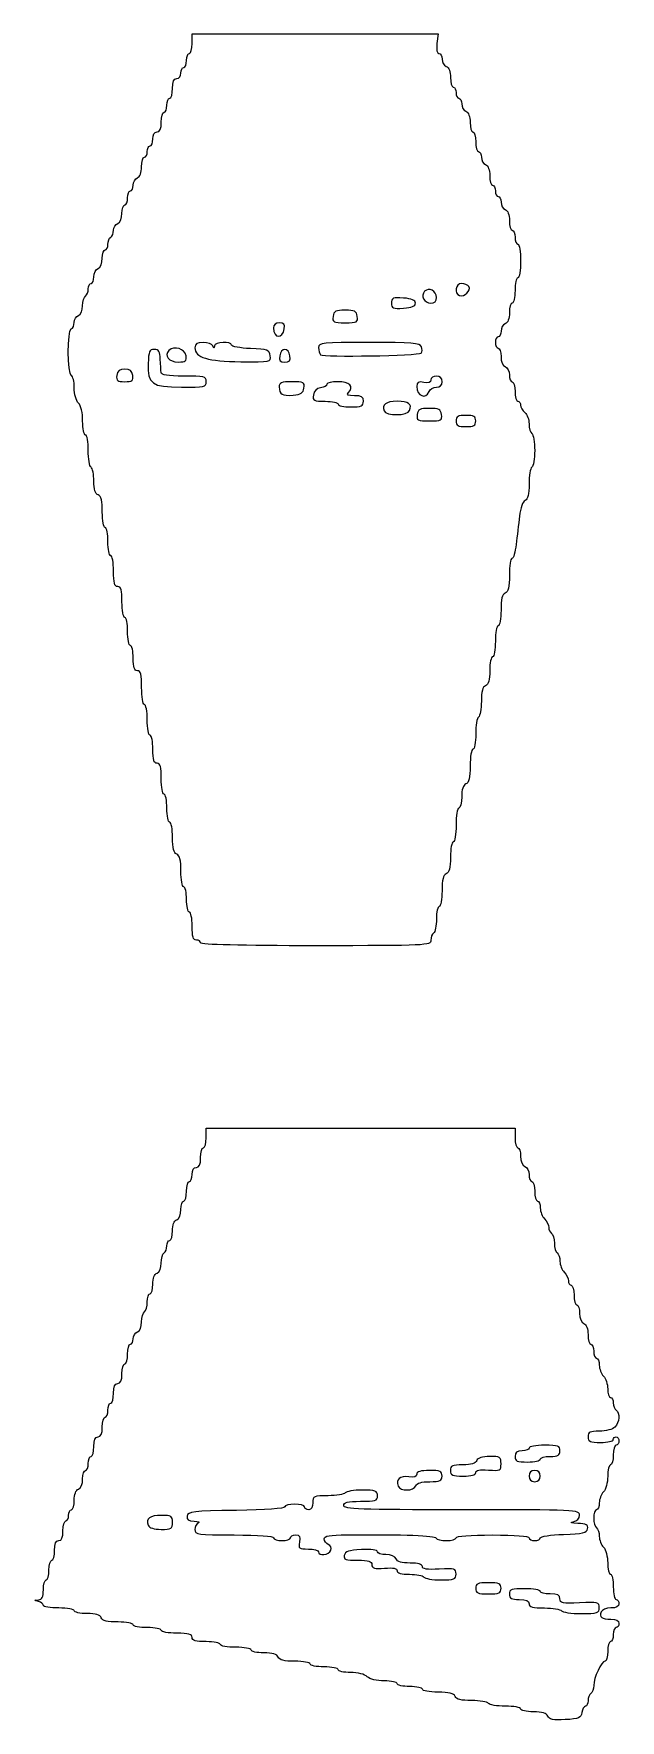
# Model space of a CAD drawing. Extents: x 131.6 to 142.9, y 41.7 to 74.4.
import ezdxf

# ---------------------------------------------------------------- set-up
doc = ezdxf.new("R2010")
doc.units = 0
doc.layers.add('Image', color=7, linetype='CONTINUOUS')

msp = doc.modelspace()

# ---------------------------------------------------------------- linework, layer by layer
at = {"layer": 'Image', "color": 1}
for p, q in [((134.630941, 74.227222), (134.630941, 74.41747)), ((134.630941, 74.41747), (137.011728, 74.41747)), ((137.011728, 74.41747), (139.392514, 74.41747)), ((139.392514, 74.41747), (139.370316, 74.227222)), ((139.360108, 69.309634), (139.360108, 69.309634)), ((139.988436, 69.520139), (139.988436, 69.520139)), ((137.828308, 68.941019), (137.828308, 68.941019)), ((138.952433, 69.199215), (138.952433, 69.199215)), ((136.415031, 68.700674), (136.415031, 68.700671)), ((134.512542, 68.180024), (134.512542, 68.180024)), ((136.143246, 68.180037), (136.143246, 68.180024)), ((136.523743, 68.180024), (136.523743, 68.180024)), ((139.06346, 68.232036), (139.063471, 68.232036)), ((133.479762, 67.799527), (133.479762, 67.799527)), ((134.902837, 67.677223), (134.902848, 67.677223)), ((136.795529, 67.554919), (136.795529, 67.554919)), ((139.216696, 67.486974), (139.216696, 67.486975)), ((137.946831, 67.296726), (137.946831, 67.296726)), ((138.840924, 67.118799), (138.840924, 67.118794)), ((139.459015, 67.03853), (139.459015, 67.03853)), ((140.121106, 66.916226), (140.121106, 66.916226)), ((134.794024, 56.805854), (134.794133, 56.805854)), ((134.902848, 53.028054), (134.902848, 53.218302)), ((134.902848, 53.218302), (137.892475, 53.218302)), ((137.892475, 53.218302), (140.8821, 53.218302)), ((140.8821, 53.218302), (140.8821, 53.028054)), ((141.371312, 46.804194), (141.371312, 46.804194)), ((140.121106, 46.546392), (140.121106, 46.546392)), ((141.371312, 46.478055), (141.371312, 46.478055)), ((138.959952, 46.287849), (138.959952, 46.287804)), ((134.250565, 45.581165), (134.250565, 45.581165)), ((137.314996, 45.039664), (137.314996, 45.039656)), ((139.740606, 44.580392), (139.740606, 44.580392)), ((140.610315, 44.303781), (140.610315, 44.303781)), ((142.512807, 43.927742), (142.512807, 43.927742)), ((141.515703, 41.828035), (141.51569, 41.828035))]:
    msp.add_line(p, q, dxfattribs=at)
for points in [[(134.576585, 74.036973), (134.60648, 74.036973), (134.630941, 74.122584), (134.630941, 74.227222)], [(139.370316, 74.227222), (139.356716, 74.110773), (139.371374, 74.036973), (139.408411, 74.036973)], [(134.46787, 73.76519), (134.497768, 73.76519), (134.522229, 73.826341), (134.522229, 73.90108)], [(134.522229, 73.90108), (134.522229, 73.975823), (134.546676, 74.036973), (134.576585, 74.036973)], [(139.408411, 74.036973), (139.441576, 74.036973), (139.468714, 73.987284), (139.468714, 73.926554)], [(139.468714, 73.926554), (139.468714, 73.865822), (139.505404, 73.802055), (139.550248, 73.784846)], [(134.250443, 73.357512), (134.250443, 73.490386), (134.275023, 73.547761), (134.33198, 73.547761)], [(134.33198, 73.547761), (134.377277, 73.547761), (134.413514, 73.596079), (134.413514, 73.656476)], [(134.413514, 73.656476), (134.413514, 73.716269), (134.437961, 73.76519), (134.46787, 73.76519)], [(139.550248, 73.784846), (139.600556, 73.765532), (139.631785, 73.682921), (139.631785, 73.569124)], [(139.631785, 73.569124), (139.631785, 73.467685), (139.656259, 73.38469), (139.686141, 73.38469)], [(134.196087, 73.167264), (134.225983, 73.167264), (134.250443, 73.252875), (134.250443, 73.357512)], [(139.686141, 73.38469), (139.716036, 73.38469), (139.740497, 73.335769), (139.740497, 73.275978)], [(139.740497, 73.275978), (139.740497, 73.216185), (139.764945, 73.167264), (139.794856, 73.167264)], [(134.033017, 72.70523), (134.033017, 72.809867), (134.057491, 72.895479), (134.087373, 72.895479)], [(134.087373, 72.895479), (134.117271, 72.895479), (134.141731, 72.956632), (134.141731, 73.031371)], [(134.141731, 73.031371), (134.141731, 73.106113), (134.166179, 73.167264), (134.196087, 73.167264)], [(139.794856, 73.167264), (139.824751, 73.167264), (139.849212, 73.117575), (139.849212, 73.056845)], [(139.849212, 73.056845), (139.849212, 72.996113), (139.885902, 72.932346), (139.930746, 72.915137)], [(139.930746, 72.915137), (139.981054, 72.895822), (140.012282, 72.813212), (140.012282, 72.699414)], [(133.95148, 72.514981), (134.008426, 72.514981), (134.033017, 72.572359), (134.033017, 72.70523)], [(140.012282, 72.699414), (140.012282, 72.597976), (140.03673, 72.514981), (140.066638, 72.514981)], [(133.761231, 72.134484), (133.761231, 72.194277), (133.785705, 72.243199), (133.81559, 72.243199)], [(133.81559, 72.243199), (133.845485, 72.243199), (133.869946, 72.304349), (133.869946, 72.379089)], [(133.869946, 72.379089), (133.869946, 72.463644), (133.900749, 72.514981), (133.95148, 72.514981)], [(140.066638, 72.514981), (140.096536, 72.514981), (140.120997, 72.42937), (140.120997, 72.324733)], [(140.120997, 72.324733), (140.120997, 72.220095), (140.145445, 72.134484), (140.175353, 72.134484)], [(133.652519, 71.841336), (133.652519, 71.942775), (133.676967, 72.025769), (133.706875, 72.025769)], [(133.706875, 72.025769), (133.736771, 72.025769), (133.761231, 72.074691), (133.761231, 72.134484)], [(140.175353, 72.134484), (140.205248, 72.134484), (140.229709, 72.084795), (140.229709, 72.024065)], [(140.229709, 72.024065), (140.229709, 71.963333), (140.266401, 71.899566), (140.311246, 71.882357)], [(140.311246, 71.882357), (140.361554, 71.863043), (140.39278, 71.780432), (140.39278, 71.666634)], [(133.489449, 71.483908), (133.489449, 71.544638), (133.526138, 71.608408), (133.570983, 71.625616)], [(133.570983, 71.625616), (133.621291, 71.644931), (133.652519, 71.727539), (133.652519, 71.841336)], [(140.39278, 71.666634), (140.39278, 71.565196), (140.417227, 71.482201), (140.447138, 71.482201)], [(133.326378, 71.101704), (133.356273, 71.101704), (133.380734, 71.162855), (133.380734, 71.237597)], [(133.380734, 71.237597), (133.380734, 71.312336), (133.405181, 71.373487), (133.43509, 71.373487)], [(133.43509, 71.373487), (133.464988, 71.373487), (133.489449, 71.423178), (133.489449, 71.483908)], [(140.447138, 71.482201), (140.477034, 71.482201), (140.501494, 71.43328), (140.501494, 71.373487)], [(140.501494, 71.373487), (140.501494, 71.313696), (140.525942, 71.264775), (140.55585, 71.264775)], [(140.55585, 71.264775), (140.585748, 71.264775), (140.610206, 71.215086), (140.610206, 71.154354)], [(133.190485, 70.740863), (133.23815, 70.759145), (133.272019, 70.840603), (133.272019, 70.936927)], [(133.272019, 70.936927), (133.272019, 71.027555), (133.296467, 71.101704), (133.326378, 71.101704)], [(140.610206, 71.154354), (140.610206, 71.093624), (140.646899, 71.029856), (140.691743, 71.012648)], [(140.691743, 71.012648), (140.742051, 70.993333), (140.773277, 70.910723), (140.773277, 70.796925)], [(133.054593, 70.476599), (133.084491, 70.495067), (133.108949, 70.555054), (133.108949, 70.609883)], [(133.108949, 70.609883), (133.108949, 70.664713), (133.145641, 70.723654), (133.190485, 70.740863)], [(140.773277, 70.796925), (140.773277, 70.695487), (140.797751, 70.612492), (140.827636, 70.612492)], [(140.827636, 70.612492), (140.857531, 70.612492), (140.881992, 70.551342), (140.881992, 70.476599)], [(132.945881, 70.231995), (132.975776, 70.231995), (133.000237, 70.279472), (133.000237, 70.3375)], [(133.000237, 70.3375), (133.000237, 70.395529), (133.024684, 70.458124), (133.054593, 70.476599)], [(140.881992, 70.476599), (140.881992, 70.40186), (140.906466, 70.340707), (140.936348, 70.340707)], [(140.936348, 70.340707), (140.966547, 70.340707), (140.990706, 70.195758), (140.990706, 70.014568)], [(132.809988, 69.871153), (132.85765, 69.889436), (132.891522, 69.970893), (132.891522, 70.067218)], [(132.891522, 70.067218), (132.891522, 70.157845), (132.91597, 70.231995), (132.945881, 70.231995)], [(140.990706, 70.014568), (140.990706, 69.833376), (140.96655, 69.688427), (140.936348, 69.688427)], [(132.674095, 69.579712), (132.703991, 69.579712), (132.728451, 69.638246), (132.728451, 69.709789)], [(132.728451, 69.709789), (132.728451, 69.78133), (132.765144, 69.853945), (132.809988, 69.871153)], [(140.936348, 69.688427), (140.906452, 69.688427), (140.881992, 69.578352), (140.881992, 69.44382)], [(132.511025, 69.147465), (132.511025, 69.23219), (132.535499, 69.316629), (132.565381, 69.335108)], [(132.565381, 69.335108), (132.595279, 69.353576), (132.619739, 69.416179), (132.619739, 69.474207)], [(132.619739, 69.474207), (132.619739, 69.532235), (132.644213, 69.579712), (132.674095, 69.579712)], [(138.721415, 69.297465), (138.51718, 69.312229), (138.490399, 69.300852), (138.490399, 69.199215)], [(138.952433, 69.199215), (138.952433, 69.256278), (138.883096, 69.285765), (138.721415, 69.297465)], [(139.13181, 69.427513), (139.04726, 69.342963), (139.121491, 69.199215), (139.24969, 69.199215)], [(139.360108, 69.309634), (139.360108, 69.43784), (139.21636, 69.512064), (139.13181, 69.427513)], [(139.24969, 69.199215), (139.32444, 69.199215), (139.360108, 69.234883), (139.360108, 69.309634)], [(139.846111, 69.579712), (139.727104, 69.579712), (139.69624, 69.387791), (139.808553, 69.346154)], [(139.808553, 69.346154), (139.898808, 69.312692), (140.035145, 69.44456), (139.988436, 69.520139)], [(139.988436, 69.520139), (139.968195, 69.552905), (139.904139, 69.579712), (139.846111, 69.579712)], [(140.881992, 69.44382), (140.881992, 69.309287), (140.857544, 69.199215), (140.827636, 69.199215)], [(132.347954, 68.824951), (132.347954, 68.883191), (132.384644, 68.944921), (132.429491, 68.96213)], [(132.429491, 68.96213), (132.475425, 68.979751), (132.511025, 69.060679), (132.511025, 69.147465)], [(137.358715, 68.941019), (137.34284, 68.829267), (137.363107, 68.818718), (137.593512, 68.818718)], [(137.593512, 69.063322), (137.409415, 69.063322), (137.373421, 69.044563), (137.358715, 68.941019)], [(137.828308, 68.941019), (137.813598, 69.044574), (137.777606, 69.063322), (137.593512, 69.063322)], [(137.593512, 68.818718), (137.823927, 68.818718), (137.844181, 68.829275), (137.828308, 68.941019)], [(138.490399, 69.199215), (138.490399, 69.097578), (138.51718, 69.086188), (138.721415, 69.100965)], [(138.721415, 69.100965), (138.883096, 69.112659), (138.952433, 69.14215), (138.952433, 69.199215)], [(140.773277, 69.014782), (140.773277, 68.900985), (140.742051, 68.818366), (140.691743, 68.799059)], [(140.827636, 69.199215), (140.797738, 69.199215), (140.773277, 69.11622), (140.773277, 69.014782)], [(132.291847, 67.795619), (132.215279, 67.821151), (132.213146, 68.674086), (132.289465, 68.699565)], [(132.289465, 68.699565), (132.321633, 68.710281), (132.347954, 68.766714), (132.347954, 68.824951)], [(136.319906, 68.818718), (136.247058, 68.818718), (136.207413, 68.783594), (136.207413, 68.719062)], [(136.207413, 68.719062), (136.207413, 68.512417), (136.385014, 68.496685), (136.415031, 68.700674)], [(136.415031, 68.700671), (136.428075, 68.789397), (136.404448, 68.818718), (136.319906, 68.818718)], [(140.610206, 68.657351), (140.610206, 68.596621), (140.585759, 68.546932), (140.55585, 68.546932)], [(140.691743, 68.799059), (140.646899, 68.781861), (140.610206, 68.718083), (140.610206, 68.657351)], [(133.897235, 68.302325), (133.804099, 68.302325), (133.787359, 68.263381), (133.780403, 68.030542)], [(134.014856, 68.112076), (134.007791, 68.263119), (133.983545, 68.302325), (133.897235, 68.302325)], [(134.18272, 68.283405), (134.083563, 68.184244), (134.183779, 68.05772), (134.361354, 68.05772)], [(134.512542, 68.180024), (134.493572, 68.313567), (134.27987, 68.380552), (134.18272, 68.283405)], [(134.843962, 68.438231), (134.72314, 68.438231), (134.685421, 68.413069), (134.685421, 68.332485)], [(134.685421, 68.332485), (134.685421, 68.145377), (134.93482, 68.069751), (135.5725, 68.063499)], [(135.029919, 68.370286), (135.014838, 68.407656), (134.931158, 68.438231), (134.843962, 68.438231)], [(135.061627, 68.370286), (135.058187, 68.31593), (135.051864, 68.31593), (135.029919, 68.370286)], [(135.392059, 68.386346), (135.392059, 68.464861), (135.066601, 68.449031), (135.061627, 68.370286)], [(135.758968, 68.318399), (135.557167, 68.327236), (135.392059, 68.357816), (135.392059, 68.386346)], [(136.143246, 68.180024), (136.12745, 68.291152), (136.092351, 68.303796), (135.758968, 68.318399)], [(136.424839, 68.302325), (136.379995, 68.302325), (136.335487, 68.247289), (136.325933, 68.180024)], [(136.523743, 68.180024), (136.514192, 68.247289), (136.469684, 68.302325), (136.424839, 68.302325)], [(138.057239, 68.438218), (137.143048, 68.438218), (137.077111, 68.431524), (137.077111, 68.338565)], [(137.077111, 68.338565), (137.077111, 68.283754), (137.094918, 68.221093), (137.116706, 68.199315)], [(139.069556, 68.35434), (139.042193, 68.42565), (138.890497, 68.438218), (138.057239, 68.438218)], [(139.063471, 68.232036), (139.084532, 68.253176), (139.087283, 68.308204), (139.069556, 68.35434)], [(140.55585, 68.546932), (140.525955, 68.546932), (140.501494, 68.498011), (140.501494, 68.438218)], [(140.501494, 68.438218), (140.501494, 68.378427), (140.525942, 68.329506), (140.55585, 68.329506)], [(140.55585, 68.329506), (140.585748, 68.329506), (140.610206, 68.255356), (140.610206, 68.164729)], [(133.780403, 68.030542), (133.768417, 67.629265), (133.843932, 67.575703), (134.427214, 67.571739)], [(134.028455, 67.853883), (134.025809, 67.891253), (134.019777, 68.007442), (134.014856, 68.112076)], [(134.361354, 68.05772), (134.505062, 68.05772), (134.527351, 68.075739), (134.512542, 68.180024)], [(135.5725, 68.063499), (136.152731, 68.05781), (136.160383, 68.059371), (136.143246, 68.180037)], [(136.325933, 68.180024), (136.312571, 68.085893), (136.335352, 68.05772), (136.424839, 68.05772)], [(136.424839, 68.05772), (136.514329, 68.05772), (136.537113, 68.085893), (136.523743, 68.180024)], [(137.116706, 68.199315), (137.166818, 68.149203), (139.011829, 68.180212), (139.06346, 68.232036)], [(140.610206, 68.164729), (140.610206, 68.068404), (140.644078, 67.986955), (140.691743, 67.968664)], [(140.691743, 67.968664), (140.736587, 67.951466), (140.773277, 67.878841), (140.773277, 67.8073)], [(132.348076, 67.560097), (132.348076, 67.679327), (132.322782, 67.785311), (132.291847, 67.795619)], [(133.173237, 67.799527), (133.158394, 67.694979), (133.180646, 67.677223), (133.3265, 67.677223)], [(133.3265, 67.921828), (133.226958, 67.921828), (133.185961, 67.889112), (133.173237, 67.799527)], [(133.479762, 67.799527), (133.467036, 67.889112), (133.426039, 67.921828), (133.3265, 67.921828)], [(133.3265, 67.677223), (133.472359, 67.677223), (133.494608, 67.694977), (133.479762, 67.799527)], [(134.467992, 67.785935), (134.158844, 67.785935), (134.031784, 67.805567), (134.028455, 67.853883)], [(134.427214, 67.571739), (134.867676, 67.568749), (134.902837, 67.576554), (134.902837, 67.677223)], [(134.902848, 67.677223), (134.902848, 67.776876), (134.86661, 67.785935), (134.467992, 67.785935)], [(136.564513, 67.677223), (136.359889, 67.677223), (136.316125, 67.659655), (136.316125, 67.577568)], [(136.795529, 67.554919), (136.811377, 67.666444), (136.791004, 67.677223), (136.564513, 67.677223)], [(137.240193, 67.626645), (137.240193, 67.59883), (137.185157, 67.568254), (137.117889, 67.5587)], [(137.451804, 67.677223), (137.335416, 67.677223), (137.240193, 67.654469), (137.240193, 67.626645)], [(137.659928, 67.466419), (137.771169, 67.57766), (137.672866, 67.677223), (137.451804, 67.677223)], [(139.115504, 67.66392), (139.00813, 67.684452), (138.979611, 67.667651), (138.979611, 67.583905)], [(139.251396, 67.711939), (139.251396, 67.662319), (139.206626, 67.6465), (139.115504, 67.66392)], [(139.360108, 67.785935), (139.300315, 67.785935), (139.251396, 67.752637), (139.251396, 67.711939)], [(139.358402, 67.568509), (139.432586, 67.568509), (139.468823, 67.604188), (139.468823, 67.677223)], [(139.468823, 67.677223), (139.468823, 67.749698), (139.432586, 67.785935), (139.360108, 67.785935)], [(140.773277, 67.8073), (140.773277, 67.735757), (140.797751, 67.677223), (140.827636, 67.677223)], [(140.827636, 67.677223), (140.857531, 67.677223), (140.881992, 67.591612), (140.881992, 67.486975)], [(132.429612, 67.26178), (132.384395, 67.306997), (132.348076, 67.439879), (132.348076, 67.560097)], [(136.316125, 67.577568), (136.316125, 67.431417), (136.371446, 67.398384), (136.585968, 67.416442)], [(136.585968, 67.416442), (136.737852, 67.429221), (136.781802, 67.458267), (136.795529, 67.554919)], [(136.978215, 67.419027), (136.962367, 67.307505), (136.98274, 67.296726), (137.209234, 67.296726)], [(137.117889, 67.5587), (137.039292, 67.547535), (136.989378, 67.497627), (136.978215, 67.419027)], [(137.772889, 67.405438), (137.644333, 67.405438), (137.614858, 67.421339), (137.659928, 67.466419)], [(137.946831, 67.296726), (137.946831, 67.38279), (137.910594, 67.405438), (137.772889, 67.405438)], [(138.979611, 67.583905), (138.979611, 67.40062), (139.1559, 67.328542), (139.216696, 67.486974)], [(139.216696, 67.486975), (139.233894, 67.531819), (139.297672, 67.568509), (139.358402, 67.568509)], [(140.881992, 67.486975), (140.881992, 67.382337), (140.906466, 67.296726), (140.936348, 67.296726)], [(132.511146, 66.912344), (132.511146, 67.078003), (132.480029, 67.211363), (132.429612, 67.26178)], [(137.209234, 67.296726), (137.345846, 67.296726), (137.457619, 67.272252), (137.457619, 67.242367)], [(137.457619, 67.242367), (137.457619, 67.212472), (137.567691, 67.188011), (137.702224, 67.188011)], [(137.702224, 67.188011), (137.910594, 67.188011), (137.946831, 67.204124), (137.946831, 67.296726)], [(138.599114, 67.296726), (138.381266, 67.296726), (138.297462, 67.235533), (138.34514, 67.111285)], [(138.34514, 67.111285), (138.383933, 67.010195), (138.801679, 67.016522), (138.840924, 67.118799)], [(138.840924, 67.118794), (138.890253, 67.247341), (138.823144, 67.296726), (138.599114, 67.296726)], [(138.989419, 67.03853), (138.973544, 66.926778), (138.993811, 66.916226), (139.224216, 66.916226)], [(139.224216, 67.160833), (139.040121, 67.160833), (139.004127, 67.142074), (138.989419, 67.03853)], [(139.459015, 67.03853), (139.444304, 67.142082), (139.408313, 67.160833), (139.224216, 67.160833)], [(139.224216, 66.916226), (139.454631, 66.916226), (139.474885, 66.926783), (139.459015, 67.03853)], [(139.930854, 67.024941), (139.776846, 67.024941), (139.740606, 67.004224), (139.740606, 66.916226)], [(140.121106, 66.916226), (140.121106, 67.004234), (140.084866, 67.024941), (139.930854, 67.024941)], [(140.936348, 67.296726), (140.966246, 67.296726), (140.990706, 67.263029), (140.990706, 67.221846)], [(140.990706, 67.221846), (140.990706, 67.180661), (141.027396, 67.116516), (141.07224, 67.079297)], [(141.07224, 67.079297), (141.117085, 67.04208), (141.153777, 66.942687), (141.153777, 66.858422)], [(132.565502, 66.644443), (132.535607, 66.644443), (132.511146, 66.764998), (132.511146, 66.912344)], [(139.740606, 66.916226), (139.740606, 66.82822), (139.776846, 66.807514), (139.930854, 66.807514)], [(139.930854, 66.807514), (140.084866, 66.807514), (140.121106, 66.828231), (140.121106, 66.916226)], [(141.153777, 66.858422), (141.153777, 66.774158), (141.178224, 66.690097), (141.208133, 66.671621)], [(141.208133, 66.671621), (141.238028, 66.653153), (141.262489, 66.506381), (141.262489, 66.34548)], [(132.619861, 66.348689), (132.619861, 66.511353), (132.595414, 66.644443), (132.565502, 66.644443)], [(132.674217, 66.019339), (132.644322, 66.037807), (132.619861, 66.186024), (132.619861, 66.348689)], [(141.262489, 66.34548), (141.262489, 66.184579), (141.238041, 66.037817), (141.208133, 66.019339)], [(132.728573, 65.750162), (132.728573, 65.879734), (132.704126, 66.000863), (132.674217, 66.019339)], [(141.208133, 66.019339), (141.178238, 66.000871), (141.153777, 65.855273), (141.153777, 65.695806)], [(132.81011, 65.483293), (132.754989, 65.504433), (132.728573, 65.590899), (132.728573, 65.750162)], [(141.153777, 65.695806), (141.153777, 65.497554), (141.129726, 65.396639), (141.077744, 65.37669)], [(132.891644, 65.151336), (132.891644, 65.368453), (132.868995, 65.460697), (132.81011, 65.483293)], [(141.077744, 65.37669), (141.033331, 65.35965), (140.988121, 65.23291), (140.969032, 65.071913)], [(132.946002, 64.850666), (132.916104, 64.850666), (132.891644, 64.985969), (132.891644, 65.151336)], [(140.969032, 65.071913), (140.951066, 64.920331), (140.921759, 64.674007), (140.903923, 64.524525)], [(133.000358, 64.578884), (133.000358, 64.728365), (132.975911, 64.850666), (132.946002, 64.850666)], [(133.054714, 64.307098), (133.024819, 64.307098), (133.000358, 64.429402), (133.000358, 64.578884)], [(140.903923, 64.524525), (140.88609, 64.375043), (140.8494, 64.252742), (140.822389, 64.252742)], [(133.10907, 64.008135), (133.10907, 64.172566), (133.084623, 64.307098), (133.054714, 64.307098)], [(140.822389, 64.252742), (140.795378, 64.252742), (140.773277, 64.108595), (140.773277, 63.932416)], [(133.190607, 63.709174), (133.128015, 63.709174), (133.10907, 63.77863), (133.10907, 64.008135)], [(133.272141, 63.410211), (133.272141, 63.639716), (133.253197, 63.709174), (133.190607, 63.709174)], [(140.773277, 63.932416), (140.773277, 63.697826), (140.751449, 63.603717), (140.691743, 63.580801)], [(133.3265, 63.111248), (133.296602, 63.111248), (133.272141, 63.24578), (133.272141, 63.410211)], [(140.691743, 63.580801), (140.632865, 63.558206), (140.610206, 63.465964), (140.610206, 63.248847)], [(133.380856, 62.839462), (133.380856, 62.988944), (133.356408, 63.111248), (133.3265, 63.111248)], [(140.610206, 63.248847), (140.610206, 63.083477), (140.585759, 62.948177), (140.55585, 62.948177)], [(133.435212, 62.56768), (133.405316, 62.56768), (133.380856, 62.689983), (133.380856, 62.839462)], [(140.55585, 62.948177), (140.525955, 62.948177), (140.501494, 62.813644), (140.501494, 62.649214)], [(133.48957, 62.323072), (133.48957, 62.457608), (133.465123, 62.56768), (133.435212, 62.56768)], [(140.501494, 62.649214), (140.501494, 62.484786), (140.477047, 62.350253), (140.447138, 62.350253)], [(133.571104, 62.078468), (133.510708, 62.078468), (133.48957, 62.141883), (133.48957, 62.323072)], [(133.652641, 61.752327), (133.652641, 62.005993), (133.634517, 62.078468), (133.571104, 62.078468)], [(140.39278, 62.084283), (140.39278, 61.898011), (140.368359, 61.808939), (140.311246, 61.787027)], [(140.447138, 62.350253), (140.41724, 62.350253), (140.39278, 62.230566), (140.39278, 62.084283)], [(133.706997, 61.426185), (133.676797, 61.426185), (133.652641, 61.571137), (133.652641, 61.752327)], [(140.311246, 61.787027), (140.253895, 61.765013), (140.229709, 61.675563), (140.229709, 61.485457)], [(133.761353, 61.127222), (133.761353, 61.291653), (133.736906, 61.426185), (133.706997, 61.426185)], [(140.229709, 61.485457), (140.229709, 61.336801), (140.205262, 61.200056), (140.175353, 61.181581)], [(133.815712, 60.828261), (133.785814, 60.828261), (133.761353, 60.962794), (133.761353, 61.127222)], [(140.175353, 61.181581), (140.145458, 61.163113), (140.120997, 61.014896), (140.120997, 60.85223)], [(133.870068, 60.556476), (133.870068, 60.705958), (133.845594, 60.828261), (133.815712, 60.828261)], [(140.120997, 60.85223), (140.120997, 60.689567), (140.09655, 60.556476), (140.066638, 60.556476)], [(133.951602, 60.284691), (133.889999, 60.284691), (133.870068, 60.351128), (133.870068, 60.556476)], [(140.066638, 60.556476), (140.03655, 60.556476), (140.012282, 60.413463), (140.012282, 60.23615)], [(134.033138, 59.98573), (134.033138, 60.215235), (134.014194, 60.284691), (133.951602, 60.284691)], [(140.012282, 60.23615), (140.012282, 60.00156), (139.990454, 59.90745), (139.930746, 59.884538)], [(134.087494, 59.686767), (134.057599, 59.686767), (134.033138, 59.821299), (134.033138, 59.98573)], [(139.930746, 59.884538), (139.87693, 59.863874), (139.849212, 59.778757), (139.849212, 59.634115)], [(134.141853, 59.414981), (134.141853, 59.564463), (134.117379, 59.686767), (134.087494, 59.686767)], [(139.849212, 59.634115), (139.849212, 59.513592), (139.824764, 59.414981), (139.794856, 59.414981)], [(134.196209, 59.143199), (134.166311, 59.143199), (134.141853, 59.2655), (134.141853, 59.414981)], [(134.250565, 58.850051), (134.250565, 59.011283), (134.226117, 59.143199), (134.196209, 59.143199)], [(139.794856, 59.414981), (139.764656, 59.414981), (139.740497, 59.27003), (139.740497, 59.08884)], [(134.332102, 58.525616), (134.27357, 58.54808), (134.250565, 58.63962), (134.250565, 58.850051)], [(139.740497, 59.08884), (139.740497, 58.907651), (139.716341, 58.762702), (139.686141, 58.762702)], [(134.413636, 58.19366), (134.413636, 58.410777), (134.390987, 58.503024), (134.332102, 58.525616)], [(139.686141, 58.762702), (139.656246, 58.762702), (139.631785, 58.630783), (139.631785, 58.469554)], [(134.467992, 57.89299), (134.438096, 57.89299), (134.413636, 58.028292), (134.413636, 58.19366)], [(139.631785, 58.469554), (139.631785, 58.259123), (139.608766, 58.167577), (139.550248, 58.145119)], [(134.52235, 57.648385), (134.52235, 57.782918), (134.497903, 57.89299), (134.467992, 57.89299)], [(139.550248, 58.145119), (139.491371, 58.122524), (139.468714, 58.030279), (139.468714, 57.813162)], [(134.576706, 57.40378), (134.546811, 57.40378), (134.52235, 57.513852), (134.52235, 57.648385)], [(139.414356, 57.512492), (139.384461, 57.512492), (139.36, 57.403865), (139.36, 57.271095)], [(139.468714, 57.813162), (139.468714, 57.647792), (139.444267, 57.512492), (139.414356, 57.512492)], [(134.631062, 57.131995), (134.631062, 57.281477), (134.606615, 57.40378), (134.576706, 57.40378)], [(139.36, 57.271095), (139.36, 57.138327), (139.335552, 57.014581), (139.305644, 56.996102)], [(134.712599, 56.86021), (134.650993, 56.86021), (134.631062, 56.926647), (134.631062, 57.131995)], [(134.794133, 56.805854), (134.794133, 56.835749), (134.757443, 56.86021), (134.712599, 56.86021)], [(139.251288, 56.857003), (139.251288, 56.754281), (139.19246, 56.751498), (137.022655, 56.751498)], [(139.305644, 56.996102), (139.275746, 56.977635), (139.251288, 56.915031), (139.251288, 56.857003)], [(137.022655, 56.751498), (135.57314, 56.751498), (134.794024, 56.770495), (134.794024, 56.805854)], [(134.848492, 52.837805), (134.878387, 52.837805), (134.902848, 52.923416), (134.902848, 53.028054)], [(140.8821, 53.028054), (140.8821, 52.923416), (140.906574, 52.837805), (140.936456, 52.837805)], [(134.712599, 52.457308), (134.769545, 52.457308), (134.794133, 52.514683), (134.794133, 52.647556)], [(134.794133, 52.647556), (134.794133, 52.752194), (134.81858, 52.837805), (134.848492, 52.837805)], [(140.936456, 52.837805), (140.966354, 52.837805), (140.990815, 52.763655), (140.990815, 52.673028)], [(140.990815, 52.673028), (140.990815, 52.576704), (141.024687, 52.495254), (141.072349, 52.476964)], [(134.576706, 52.185522), (134.606602, 52.185522), (134.631062, 52.246673), (134.631062, 52.321415)], [(134.631062, 52.321415), (134.631062, 52.405971), (134.661865, 52.457308), (134.712599, 52.457308)], [(141.072349, 52.476964), (141.117193, 52.459766), (141.153885, 52.38714), (141.153885, 52.315599)], [(141.153885, 52.315599), (141.153885, 52.244056), (141.178333, 52.185522), (141.208241, 52.185522)], [(134.467992, 51.805025), (134.49789, 51.805025), (134.52235, 51.890636), (134.52235, 51.995274)], [(134.52235, 51.995274), (134.52235, 52.099911), (134.546798, 52.185522), (134.576706, 52.185522)], [(141.208241, 52.185522), (141.238137, 52.185522), (141.262597, 52.099911), (141.262597, 51.995274)], [(141.262597, 51.995274), (141.262597, 51.890636), (141.287045, 51.805025), (141.316956, 51.805025)], [(134.332102, 51.444184), (134.379764, 51.462466), (134.413636, 51.543924), (134.413636, 51.640248)], [(134.413636, 51.640248), (134.413636, 51.730876), (134.438083, 51.805025), (134.467992, 51.805025)], [(141.316956, 51.805025), (141.346851, 51.805025), (141.371312, 51.745621), (141.371312, 51.673014)], [(141.371312, 51.673014), (141.371312, 51.60041), (141.408002, 51.504316), (141.452846, 51.459471)], [(134.250565, 51.228461), (134.250565, 51.342258), (134.281794, 51.42488), (134.332102, 51.444184)], [(141.452846, 51.459471), (141.49769, 51.414627), (141.534383, 51.340941), (141.534383, 51.295726)], [(141.534383, 51.295726), (141.534383, 51.250509), (141.55883, 51.198396), (141.588739, 51.17992)], [(134.141853, 50.938523), (134.141853, 50.996551), (134.1663, 51.044028), (134.196209, 51.044028)], [(134.196209, 51.044028), (134.226104, 51.044028), (134.250565, 51.127022), (134.250565, 51.228461)], [(141.588739, 51.17992), (141.618637, 51.161453), (141.643097, 51.075831), (141.643097, 50.989672)], [(141.643097, 50.989672), (141.643097, 50.903513), (141.667545, 50.817899), (141.697453, 50.799423)], [(134.033138, 50.604259), (134.033138, 50.693122), (134.057612, 50.780945), (134.087494, 50.799423)], [(134.087494, 50.799423), (134.117392, 50.817891), (134.141853, 50.880494), (134.141853, 50.938523)], [(141.697453, 50.799423), (141.727349, 50.780955), (141.751809, 50.707867), (141.751809, 50.637027)], [(133.870068, 50.195681), (133.870068, 50.309478), (133.901294, 50.392097), (133.951602, 50.411404)], [(133.951602, 50.411404), (133.998774, 50.429501), (134.033138, 50.510787), (134.033138, 50.604259)], [(141.751809, 50.637027), (141.751809, 50.566185), (141.788502, 50.471536), (141.833346, 50.426691)], [(141.833346, 50.426691), (141.87819, 50.381845), (141.91488, 50.306716), (141.91488, 50.259737)], [(133.761353, 49.851387), (133.761353, 49.93931), (133.785827, 50.011248), (133.815712, 50.011248)], [(133.815712, 50.011248), (133.845607, 50.011248), (133.870068, 50.094242), (133.870068, 50.195681)], [(141.91488, 50.259737), (141.91488, 50.212757), (141.939327, 50.174319), (141.969236, 50.174319)], [(141.969236, 50.174319), (141.999134, 50.174319), (142.023595, 50.088707), (142.023595, 49.98407)], [(133.706997, 49.657929), (133.736892, 49.676397), (133.761353, 49.76346), (133.761353, 49.851387)], [(142.023595, 49.98407), (142.023595, 49.879433), (142.048042, 49.793821), (142.077951, 49.793821)], [(142.077951, 49.793821), (142.107846, 49.793821), (142.132307, 49.719672), (142.132307, 49.629044)], [(133.571104, 49.269909), (133.618277, 49.288007), (133.652641, 49.369295), (133.652641, 49.462767)], [(133.652641, 49.462767), (133.652641, 49.55163), (133.677088, 49.639453), (133.706997, 49.657929)], [(142.132307, 49.629044), (142.132307, 49.53272), (142.166179, 49.451271), (142.213843, 49.43298)], [(142.213843, 49.43298), (142.264151, 49.413665), (142.295377, 49.331057), (142.295377, 49.21726)], [(133.380856, 48.842575), (133.380856, 48.947213), (133.405303, 49.032827), (133.435212, 49.032827)], [(133.435212, 49.032827), (133.46511, 49.032827), (133.48957, 49.079129), (133.48957, 49.135723)], [(133.48957, 49.135723), (133.48957, 49.192318), (133.52626, 49.252701), (133.571104, 49.269909)], [(142.295377, 49.21726), (142.295377, 49.115821), (142.319825, 49.032827), (142.349736, 49.032827)], [(142.349736, 49.032827), (142.379631, 49.032827), (142.404092, 48.971674), (142.404092, 48.896934)], [(133.3265, 48.652327), (133.356395, 48.652327), (133.380856, 48.737941), (133.380856, 48.842575)], [(142.404092, 48.896934), (142.404092, 48.822192), (142.428539, 48.761041), (142.458448, 48.761041)], [(142.458448, 48.761041), (142.488346, 48.761041), (142.512807, 48.701637), (142.512807, 48.629033)], [(133.190607, 48.27183), (133.247553, 48.27183), (133.272141, 48.329207), (133.272141, 48.462078)], [(133.272141, 48.462078), (133.272141, 48.566716), (133.296589, 48.652327), (133.3265, 48.652327)], [(142.512807, 48.629033), (142.512807, 48.556426), (142.549496, 48.460332), (142.594341, 48.415488)], [(142.594341, 48.415488), (142.639185, 48.370643), (142.675877, 48.258823), (142.675877, 48.166999)], [(133.054714, 47.891332), (133.084612, 47.891332), (133.10907, 47.976943), (133.10907, 48.081581)], [(133.10907, 48.081581), (133.10907, 48.214452), (133.13365, 48.27183), (133.190607, 48.27183)], [(142.675877, 48.166999), (142.675877, 48.075175), (142.700351, 48.000044), (142.730233, 48.000044)], [(132.946002, 47.619547), (132.975898, 47.619547), (133.000358, 47.6807), (133.000358, 47.75544)], [(133.000358, 47.75544), (133.000358, 47.830179), (133.024806, 47.891332), (133.054714, 47.891332)], [(142.730233, 48.000044), (142.760128, 48.000044), (142.784589, 47.952567), (142.784589, 47.894539)], [(142.784589, 47.894539), (142.784589, 47.836511), (142.809037, 47.773915), (142.838948, 47.75544)], [(142.838948, 47.75544), (142.918683, 47.706161), (142.905186, 47.514952), (142.815665, 47.425417)], [(132.81011, 47.23905), (132.867053, 47.23905), (132.891644, 47.296427), (132.891644, 47.429298)], [(132.891644, 47.429298), (132.891644, 47.533936), (132.916091, 47.619547), (132.946002, 47.619547)], [(142.815665, 47.425417), (142.772955, 47.382708), (142.638423, 47.347764), (142.516701, 47.347764)], [(132.674217, 46.858552), (132.704112, 46.858552), (132.728573, 46.944164), (132.728573, 47.048801)], [(132.728573, 47.048801), (132.728573, 47.181672), (132.753153, 47.23905), (132.81011, 47.23905)], [(141.452846, 47.075979), (141.288418, 47.075979), (141.153885, 47.051531), (141.153885, 47.021623)], [(141.751809, 46.967264), (141.751809, 47.062803), (141.715572, 47.075979), (141.452846, 47.075979)], [(142.516701, 47.347764), (142.33163, 47.347764), (142.295391, 47.329958), (142.295391, 47.23905)], [(142.295391, 47.23905), (142.295391, 47.146443), (142.33163, 47.130335), (142.539998, 47.130335)], [(142.539998, 47.130335), (142.67453, 47.130335), (142.784602, 47.154809), (142.784602, 47.184694)], [(142.784602, 47.184694), (142.784602, 47.214589), (142.80905, 47.23905), (142.838961, 47.23905)], [(142.838961, 47.075979), (142.809063, 47.075979), (142.784602, 46.990368), (142.784602, 46.88573)], [(142.838961, 47.23905), (142.868856, 47.23905), (142.893317, 47.20236), (142.893317, 47.157516)], [(142.893317, 47.157516), (142.893317, 47.112669), (142.86887, 47.075979), (142.838961, 47.075979)], [(132.565502, 46.586767), (132.5954, 46.586767), (132.619861, 46.64792), (132.619861, 46.72266)], [(132.619861, 46.72266), (132.619861, 46.797399), (132.644335, 46.858552), (132.674217, 46.858552)], [(140.140761, 46.777016), (140.119515, 46.721662), (140.032798, 46.695482), (139.870683, 46.695482)], [(140.391184, 46.858552), (140.246542, 46.858552), (140.161412, 46.830835), (140.140761, 46.777016)], [(140.610315, 46.717185), (140.610315, 46.846059), (140.590947, 46.858552), (140.391184, 46.858552)], [(141.017993, 46.967264), (140.918337, 46.967264), (140.8821, 46.938274), (140.8821, 46.858552)], [(140.8821, 46.858552), (140.8821, 46.765943), (140.918337, 46.749838), (141.126707, 46.749838)], [(141.153885, 47.021623), (141.153885, 46.991725), (141.092732, 46.967264), (141.017993, 46.967264)], [(141.126707, 46.749838), (141.26124, 46.749838), (141.371312, 46.774285), (141.371312, 46.804194)], [(141.371312, 46.804194), (141.371312, 46.834092), (141.456923, 46.858552), (141.561561, 46.858552)], [(141.561561, 46.858552), (141.715572, 46.858552), (141.751809, 46.879269), (141.751809, 46.967264)], [(142.784602, 46.88573), (142.784602, 46.781093), (142.760155, 46.695482), (142.730246, 46.695482)], [(132.429612, 46.225926), (132.477275, 46.244208), (132.511146, 46.325666), (132.511146, 46.421992)], [(132.511146, 46.421992), (132.511146, 46.512618), (132.53562, 46.586767), (132.565502, 46.586767)], [(138.822978, 46.465514), (138.65579, 46.490041), (138.570277, 46.414174), (138.61977, 46.285203)], [(138.979611, 46.514647), (138.979611, 46.466091), (138.928433, 46.450036), (138.822978, 46.465514)], [(139.224216, 46.586767), (139.057219, 46.586767), (138.979611, 46.563881), (138.979611, 46.514647)], [(139.468823, 46.478055), (139.468823, 46.570662), (139.432586, 46.586767), (139.224216, 46.586767)], [(139.230031, 46.36934), (139.432586, 46.36934), (139.468823, 46.385824), (139.468823, 46.478055)], [(139.870683, 46.695482), (139.668131, 46.695482), (139.631894, 46.678972), (139.631894, 46.586767)], [(139.631894, 46.586767), (139.631894, 46.49416), (139.668131, 46.478055), (139.876498, 46.478055)], [(139.876498, 46.478055), (140.036693, 46.478055), (140.121106, 46.501629), (140.121106, 46.546392)], [(140.121106, 46.546392), (140.121106, 46.594027), (140.195199, 46.608836), (140.36571, 46.595276)], [(140.36571, 46.595276), (140.597898, 46.576808), (140.610315, 46.582999), (140.610315, 46.717185)], [(141.262597, 46.586767), (141.190123, 46.586767), (141.153885, 46.55053), (141.153885, 46.478055)], [(141.153885, 46.478055), (141.153885, 46.405578), (141.190123, 46.36934), (141.262597, 46.36934)], [(141.371312, 46.478055), (141.371312, 46.55053), (141.335075, 46.586767), (141.262597, 46.586767)], [(141.262597, 46.36934), (141.335075, 46.36934), (141.371312, 46.405578), (141.371312, 46.478055)], [(142.67589, 46.474171), (142.67589, 46.349928), (142.640129, 46.217099), (142.594354, 46.171326)], [(142.730246, 46.695482), (142.700351, 46.695482), (142.67589, 46.595893), (142.67589, 46.474171)], [(132.348076, 46.010206), (132.348076, 46.124003), (132.379302, 46.206622), (132.429612, 46.225926)], [(137.264161, 46.097563), (136.984928, 46.097563), (136.968407, 46.08997), (136.968407, 45.96167)], [(137.593512, 46.151922), (137.575044, 46.122024), (137.426827, 46.097563), (137.264161, 46.097563)], [(137.92286, 46.206278), (137.760197, 46.206278), (137.611988, 46.18183), (137.593512, 46.151922)], [(137.892475, 45.988851), (138.182376, 45.988851), (138.218614, 46.000943), (138.218614, 46.097563)], [(138.218614, 46.097563), (138.218614, 46.192959), (138.182376, 46.206278), (137.92286, 46.206278)], [(138.61977, 46.285203), (138.659616, 46.181359), (138.919871, 46.183352), (138.959952, 46.287849)], [(138.959952, 46.287804), (138.981199, 46.34316), (139.067918, 46.36934), (139.230031, 46.36934)], [(142.594354, 46.171326), (142.54951, 46.126482), (142.51282, 46.030385), (142.51282, 45.957781)], [(132.239361, 45.717058), (132.239361, 45.776851), (132.263835, 45.825772), (132.29372, 45.825772)], [(132.29372, 45.825772), (132.323615, 45.825772), (132.348076, 45.908767), (132.348076, 46.010206)], [(135.487881, 45.813475), (134.645643, 45.800113), (134.549073, 45.788974), (134.53265, 45.703477)], [(136.424839, 45.88142), (136.424839, 45.849521), (136.05102, 45.822412), (135.487881, 45.813475)], [(136.615088, 45.934492), (136.510451, 45.934492), (136.424839, 45.910601), (136.424839, 45.88142)], [(136.805337, 45.880136), (136.805337, 45.910032), (136.719725, 45.934492), (136.615088, 45.934492)], [(136.886873, 45.82578), (136.842029, 45.82578), (136.805337, 45.850254), (136.805337, 45.880136)], [(136.968407, 45.96167), (136.968407, 45.877118), (136.937604, 45.82578), (136.886873, 45.82578)], [(137.566334, 45.907314), (137.566334, 45.970732), (137.638809, 45.988851), (137.892475, 45.988851)], [(139.84932, 45.82578), (137.856235, 45.82578), (137.566334, 45.836126), (137.566334, 45.907314)], [(142.132307, 45.720847), (142.132307, 45.822854), (142.068653, 45.82578), (139.84932, 45.82578)], [(142.458461, 45.825772), (142.428566, 45.825772), (142.404105, 45.753835), (142.404105, 45.665909)], [(142.51282, 45.957781), (142.51282, 45.885177), (142.488372, 45.825772), (142.458461, 45.825772)], [(132.049113, 45.227846), (132.106059, 45.227846), (132.130649, 45.285223), (132.130649, 45.418095)], [(132.130649, 45.418095), (132.130649, 45.522732), (132.155097, 45.608343), (132.185005, 45.608343)], [(132.185005, 45.608343), (132.2149, 45.608343), (132.239361, 45.657265), (132.239361, 45.717058)], [(134.036345, 45.717058), (133.81151, 45.717058), (133.731333, 45.656265), (133.782009, 45.524206)], [(133.782009, 45.524206), (133.801562, 45.473263), (133.890001, 45.445273), (134.031432, 45.445273)], [(134.031432, 45.445273), (134.228935, 45.445273), (134.250565, 45.458687), (134.250565, 45.581165)], [(134.250565, 45.581165), (134.250565, 45.70313), (134.228605, 45.717058), (134.036345, 45.717058)], [(134.53265, 45.703477), (134.518866, 45.631746), (134.552124, 45.607295), (134.667845, 45.60406)], [(134.667845, 45.60406), (134.752252, 45.601678), (134.790736, 45.587444), (134.753366, 45.572352)], [(134.753366, 45.572352), (134.715996, 45.557271), (134.685421, 45.498054), (134.685421, 45.440753)], [(134.685421, 45.440753), (134.685421, 45.34304), (134.732686, 45.336568), (135.446415, 45.336568)], [(141.819154, 45.347959), (142.195005, 45.361214), (142.269919, 45.379039), (142.285172, 45.458872)], [(142.095524, 45.561398), (141.969649, 45.565896), (141.935925, 45.578093), (142.010006, 45.592357)], [(142.010006, 45.592357), (142.086465, 45.607094), (142.132307, 45.655246), (142.132307, 45.720847)], [(142.285172, 45.458872), (142.299751, 45.535101), (142.262074, 45.555466), (142.095524, 45.561398)], [(142.404105, 45.665909), (142.404105, 45.577985), (142.428553, 45.490929), (142.458461, 45.472453)], [(142.458461, 45.472453), (142.488359, 45.453985), (142.51282, 45.380897), (142.51282, 45.310057)], [(131.967579, 45.037597), (131.967579, 45.170468), (131.992158, 45.227846), (132.049113, 45.227846)], [(135.446415, 45.336568), (135.917509, 45.336568), (136.207413, 45.315852), (136.207413, 45.282212)], [(136.207413, 45.282212), (136.207413, 45.252315), (136.280792, 45.227854), (136.370483, 45.227854)], [(136.370483, 45.227854), (136.460172, 45.227854), (136.533554, 45.252301), (136.533554, 45.282212)], [(136.533554, 45.282212), (136.533554, 45.312108), (136.579081, 45.336568), (136.634728, 45.336568)], [(136.634728, 45.336568), (136.713338, 45.336568), (136.73011, 45.30626), (136.709928, 45.200676)], [(136.709928, 45.200676), (136.686089, 45.075986), (136.700165, 45.064783), (136.880536, 45.064783)], [(137.185834, 45.260839), (137.185834, 45.319193), (137.288685, 45.337267), (137.634279, 45.339648)], [(137.266452, 45.154183), (137.222114, 45.171196), (137.185834, 45.219194), (137.185834, 45.260839)], [(137.314996, 45.039656), (137.333252, 45.08722), (137.312323, 45.136581), (137.266452, 45.154183)], [(137.634279, 45.339648), (138.753294, 45.347348), (139.334338, 45.326948), (139.351049, 45.279408)], [(139.351049, 45.279408), (139.375311, 45.210362), (139.740606, 45.212984), (139.740606, 45.282212)], [(139.740606, 45.282212), (139.740606, 45.315661), (140.012391, 45.336568), (140.447247, 45.336568)], [(140.447247, 45.336568), (140.8821, 45.336568), (141.153885, 45.315666), (141.153885, 45.282212)], [(141.153885, 45.282212), (141.153885, 45.252315), (141.202807, 45.227854), (141.262597, 45.227854)], [(141.262597, 45.227854), (141.322391, 45.227854), (141.371312, 45.251322), (141.371312, 45.280014)], [(141.371312, 45.280014), (141.371312, 45.3087), (141.57284, 45.339275), (141.819154, 45.347959)], [(142.51282, 45.310057), (142.51282, 45.239215), (142.54951, 45.144563), (142.594354, 45.099719)], [(142.594354, 45.099719), (142.640129, 45.053946), (142.67589, 44.921117), (142.67589, 44.796874)], [(131.858864, 44.6571), (131.858864, 44.761737), (131.883311, 44.847349), (131.91322, 44.847349)], [(131.91322, 44.847349), (131.943118, 44.847349), (131.967579, 44.93296), (131.967579, 45.037597)], [(136.880536, 45.064783), (136.988658, 45.064783), (137.077122, 45.040309), (137.077122, 45.010427)], [(137.077122, 45.010427), (137.077122, 44.923051), (137.279806, 44.947962), (137.314996, 45.039664)], [(137.576465, 44.942474), (137.561145, 44.861999), (137.600833, 44.847349), (137.834132, 44.847349)], [(137.906591, 45.053898), (137.660459, 45.041039), (137.590744, 45.01751), (137.576465, 44.942474)], [(137.834132, 44.847349), (138.050733, 44.847349), (138.109902, 44.828669), (138.109902, 44.76034)], [(138.218614, 45.013131), (138.218614, 45.048252), (138.098609, 45.063931), (137.906591, 45.053898)], [(138.109902, 44.76034), (138.109902, 44.690575), (138.158376, 44.677187), (138.354506, 44.692784)], [(138.383391, 44.956063), (138.292763, 44.956063), (138.218614, 44.981754), (138.218614, 45.013131)], [(138.579455, 44.874527), (138.561172, 44.922191), (138.479715, 44.956063), (138.383391, 44.956063)], [(138.849534, 44.792993), (138.687421, 44.792993), (138.600699, 44.819186), (138.579455, 44.874527)], [(139.088225, 44.725045), (139.088281, 44.769106), (139.004381, 44.792993), (138.849534, 44.792993)], [(142.67589, 44.796874), (142.67589, 44.675152), (142.700364, 44.575563), (142.730246, 44.575563)], [(131.750152, 44.276603), (131.750152, 44.381237), (131.774599, 44.466851), (131.804508, 44.466851)], [(131.804508, 44.466851), (131.834403, 44.466851), (131.858864, 44.552463), (131.858864, 44.6571)], [(138.354506, 44.692784), (138.525017, 44.706357), (138.599114, 44.691461), (138.599114, 44.643903)], [(138.599114, 44.643903), (138.599114, 44.599281), (138.682891, 44.575563), (138.840512, 44.575563)], [(138.840512, 44.575563), (138.97328, 44.575563), (139.097025, 44.551116), (139.115504, 44.521207)], [(139.414366, 44.675518), (139.179752, 44.662262), (139.088154, 44.676047), (139.088225, 44.725045)], [(139.115504, 44.521207), (139.133972, 44.491312), (139.282186, 44.466851), (139.444852, 44.466851)], [(139.740606, 44.580392), (139.740606, 44.684976), (139.714862, 44.69248), (139.414366, 44.675518)], [(139.444852, 44.466851), (139.708559, 44.466851), (139.740606, 44.479154), (139.740606, 44.580392)], [(142.730246, 44.575563), (142.760142, 44.575563), (142.784602, 44.465491), (142.784602, 44.330959)], [(131.655026, 44.080046), (131.7263, 44.084782), (131.750152, 44.134053), (131.750152, 44.276603)], [(140.36571, 44.412493), (140.157343, 44.412493), (140.121106, 44.39638), (140.121106, 44.303781)], [(140.121106, 44.303781), (140.121106, 44.211171), (140.157343, 44.195066), (140.36571, 44.195066)], [(140.610315, 44.303781), (140.610315, 44.396387), (140.574077, 44.412493), (140.36571, 44.412493)], [(140.36571, 44.195066), (140.574077, 44.195066), (140.610315, 44.211179), (140.610315, 44.303781)], [(141.072349, 44.296108), (140.810327, 44.29923), (140.773385, 44.286503), (140.773385, 44.193016)], [(140.773385, 44.193016), (140.773385, 44.107354), (140.810845, 44.086354), (140.963637, 44.086354)], [(141.371312, 44.243802), (141.371312, 44.270605), (141.236779, 44.294145), (141.072349, 44.296108)], [(141.561561, 44.195066), (141.456923, 44.195066), (141.371312, 44.217), (141.371312, 44.243802)], [(141.751688, 44.099943), (141.751796, 44.172441), (141.706558, 44.195066), (141.561561, 44.195066)], [(142.784602, 44.330959), (142.784602, 44.196426), (142.80905, 44.086354), (142.838961, 44.086354)], [(131.655026, 44.048884), (131.56443, 44.072564), (131.56443, 44.074046), (131.655026, 44.080046)], [(131.750152, 43.973655), (131.750152, 44.001357), (131.707345, 44.03521), (131.655026, 44.048884)], [(132.049113, 43.923283), (131.884685, 43.923283), (131.750152, 43.945958), (131.750152, 43.973655)], [(132.348076, 43.868925), (132.348076, 43.898823), (132.213543, 43.923283), (132.049113, 43.923283)], [(132.594387, 43.814569), (132.458915, 43.814569), (132.348076, 43.839016), (132.348076, 43.868925)], [(132.871988, 43.733032), (132.850557, 43.788909), (132.763189, 43.814569), (132.594387, 43.814569)], [(140.963637, 44.086354), (141.096508, 44.086354), (141.153885, 44.061774), (141.153885, 44.004817)], [(141.153885, 44.004817), (141.153885, 43.942333), (141.222984, 43.923283), (141.449639, 43.923283)], [(141.449639, 43.923283), (141.612305, 43.923283), (141.760511, 43.898809), (141.778987, 43.868925)], [(142.132185, 44.022867), (141.799016, 44.007072), (141.751579, 44.016676), (141.751688, 44.099943)], [(141.778987, 43.868925), (141.797455, 43.839029), (141.970133, 43.814569), (142.162694, 43.814569)], [(142.512807, 43.927742), (142.512807, 44.033347), (142.487354, 44.039711), (142.132185, 44.022867)], [(142.162694, 43.814569), (142.481168, 43.814569), (142.512807, 43.824782), (142.512807, 43.927742)], [(142.549557, 43.847062), (142.509375, 43.742345), (142.558421, 43.705854), (142.739306, 43.705854)], [(142.736062, 43.923283), (142.649572, 43.923283), (142.565644, 43.888983), (142.549557, 43.847062)], [(142.893317, 44.004817), (142.893317, 43.951131), (142.839607, 43.923283), (142.736062, 43.923283)], [(142.838961, 44.086354), (142.868856, 44.086354), (142.893317, 44.049662), (142.893317, 44.004817)], [(133.196423, 43.651498), (132.985992, 43.651498), (132.894448, 43.674517), (132.871988, 43.733032)], [(133.48957, 43.597142), (133.48957, 43.627037), (133.357654, 43.651498), (133.196423, 43.651498)], [(133.761353, 43.542783), (133.611871, 43.542783), (133.48957, 43.567231), (133.48957, 43.597142)], [(134.033138, 43.488427), (134.033138, 43.518323), (133.910835, 43.542783), (133.761353, 43.542783)], [(134.332102, 43.434071), (134.167671, 43.434071), (134.033138, 43.458519), (134.033138, 43.488427)], [(142.739306, 43.705854), (142.839967, 43.705854), (142.893317, 43.67761), (142.893317, 43.62432)], [(142.838961, 43.542783), (142.809063, 43.542783), (142.784602, 43.481633), (142.784602, 43.406893)], [(142.893317, 43.62432), (142.893317, 43.579476), (142.86887, 43.542783), (142.838961, 43.542783)], [(134.631062, 43.352535), (134.631062, 43.415127), (134.561606, 43.434071), (134.332102, 43.434071)], [(134.902848, 43.271001), (134.697499, 43.271001), (134.631062, 43.290924), (134.631062, 43.352535)], [(135.174633, 43.216642), (135.174633, 43.24654), (135.052329, 43.271001), (134.902848, 43.271001)], [(135.473593, 43.162286), (135.309165, 43.162286), (135.174633, 43.186734), (135.174633, 43.216642)], [(135.772557, 43.10793), (135.772557, 43.137825), (135.638024, 43.162286), (135.473593, 43.162286)], [(142.730246, 43.271001), (142.700351, 43.271001), (142.67589, 43.185387), (142.67589, 43.080752)], [(142.784602, 43.406893), (142.784602, 43.332151), (142.760155, 43.271001), (142.730246, 43.271001)], [(136.018868, 43.053572), (135.883399, 43.053572), (135.772557, 43.078019), (135.772557, 43.10793)], [(136.296469, 42.972038), (136.275038, 43.027915), (136.187669, 43.053572), (136.018868, 43.053572)], [(136.620904, 42.890501), (136.410472, 42.890501), (136.318929, 42.91352), (136.296469, 42.972038)], [(136.914051, 42.836145), (136.914051, 42.866043), (136.782135, 42.890501), (136.620904, 42.890501)], [(137.185834, 42.781789), (137.036355, 42.781789), (136.914051, 42.806263), (136.914051, 42.836145)], [(142.625514, 42.890501), (142.554754, 42.890501), (142.404105, 42.57263), (142.404105, 42.423326)], [(142.67589, 43.080752), (142.67589, 42.976115), (142.653216, 42.890501), (142.625514, 42.890501)], [(137.457619, 42.727433), (137.457619, 42.757328), (137.335316, 42.781789), (137.185834, 42.781789)], [(137.698342, 42.673074), (137.565945, 42.673074), (137.457619, 42.697548), (137.457619, 42.727433)], [(138.0206, 42.59154), (137.972673, 42.639467), (137.839844, 42.673074), (137.698342, 42.673074)], [(138.350625, 42.510004), (138.20222, 42.510004), (138.069296, 42.542846), (138.0206, 42.59154)], [(138.599114, 42.455648), (138.599114, 42.485543), (138.487293, 42.510004), (138.350625, 42.510004)], [(138.843718, 42.401292), (138.709186, 42.401292), (138.599114, 42.425739), (138.599114, 42.455648)], [(139.088326, 42.346933), (139.088326, 42.376831), (138.978251, 42.401292), (138.843718, 42.401292)], [(139.388993, 42.292577), (139.223626, 42.292577), (139.088326, 42.317024), (139.088326, 42.346933)], [(139.72095, 42.211043), (139.698354, 42.269918), (139.60611, 42.292577), (139.388993, 42.292577)], [(140.042178, 42.129506), (139.834596, 42.129506), (139.743349, 42.152657), (139.72095, 42.211043)], [(142.349749, 42.265399), (142.319851, 42.246931), (142.295391, 42.184325), (142.295391, 42.1263)], [(142.404105, 42.423326), (142.404105, 42.354942), (142.379658, 42.283875), (142.349749, 42.265399)], [(140.36571, 42.07515), (140.347242, 42.105046), (140.201645, 42.129506), (140.042178, 42.129506)], [(140.695058, 42.020792), (140.532395, 42.020792), (140.384186, 42.045239), (140.36571, 42.07515)], [(140.990815, 41.966436), (140.990815, 41.996331), (140.857724, 42.020792), (140.695058, 42.020792)], [(141.237126, 41.91208), (141.101654, 41.91208), (140.990815, 41.936527), (140.990815, 41.966436)], [(141.51569, 41.828035), (141.493147, 41.886746), (141.409195, 41.91208), (141.237126, 41.91208)], [(141.853727, 41.760087), (141.617605, 41.747652), (141.540606, 41.76313), (141.515703, 41.828035)], [(142.176868, 41.898491), (142.161548, 41.79053), (142.123639, 41.774298), (141.853727, 41.760087)], [(142.244815, 42.020792), (142.216997, 42.020792), (142.186422, 41.965756), (142.176868, 41.898491)], [(142.295391, 42.1263), (142.295391, 42.068271), (142.272636, 42.020792), (142.244815, 42.020792)]]:
    msp.add_open_spline(points, degree=3, dxfattribs=at)

doc.saveas('drawing.dxf')
